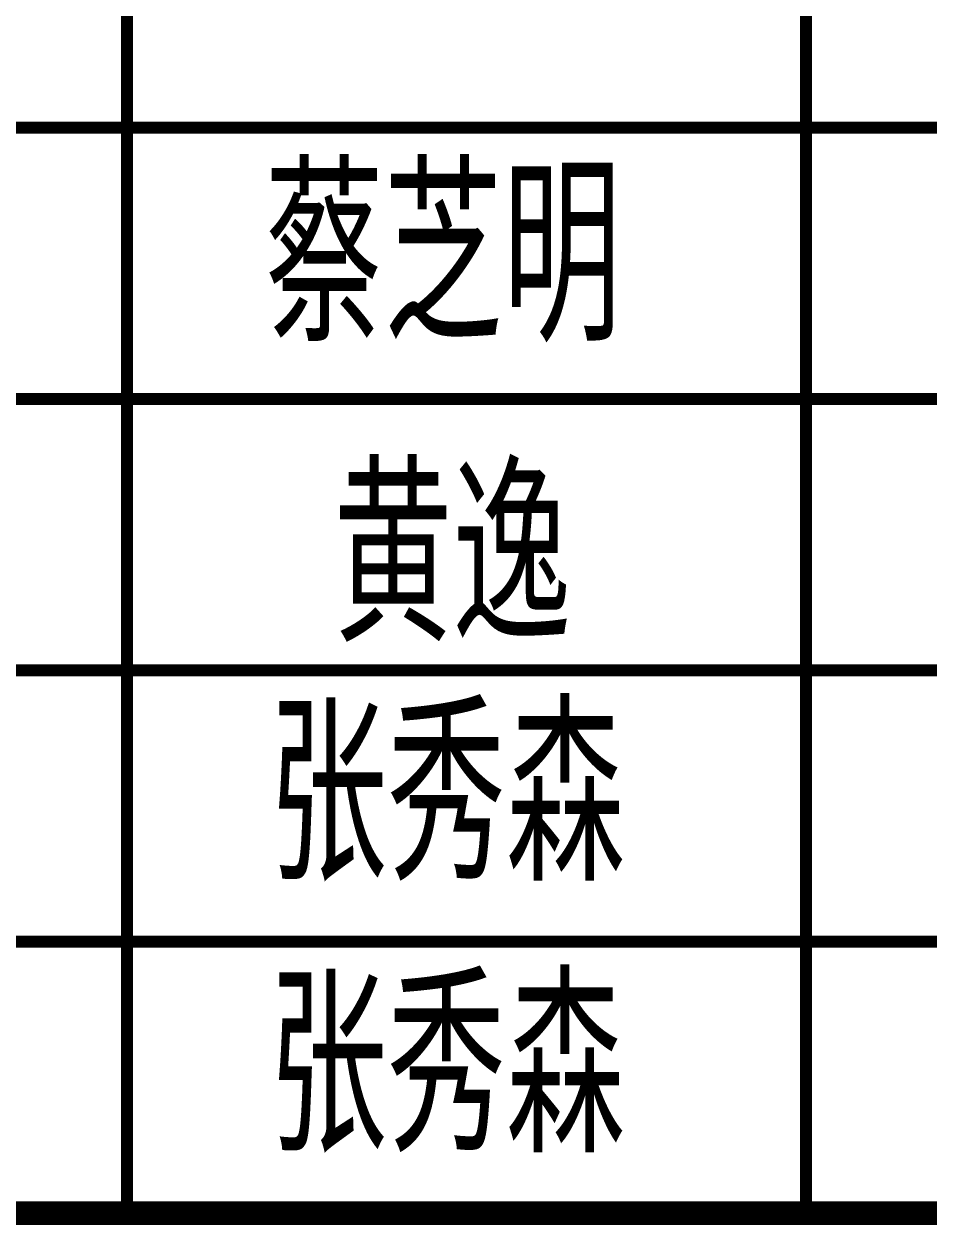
# Model space of a CAD drawing. Extents: x 609585 to 758557, y 501145 to 763045.
# Drawn here: x 752758 to 755424, y 586310 to 589850 of the extents above; entities that cross this region are included whole.
import ezdxf

# ---------------------------------------------------------------- set-up
doc = ezdxf.new("R2010")
doc.units = 0
doc.header["$LTSCALE"] = 1000
doc.header["$MEASUREMENT"] = 0
doc.layers.add('图框', color=140, linetype='Continuous')
doc.layers.add('图签文字', color=147, linetype='Continuous')
doc.styles.add('建筑图签-2', font='TXT.shx', dxfattribs={"width": 0.5, "bigfont": 'HZTXT.shx'})

msp = doc.modelspace()

# ---------------------------------------------------------------- linework, layer by layer
at = {"layer": '图框'}
for points, const_width in [([(753061.4, 586345), (753061.9, 592745)], 35), ([(755061.9, 586345), (755061.9, 592745)], 35), ([(750561.9, 589545), (757561.9, 589545)], 35), ([(750561.9, 588745), (757561.9, 588745)], 35), ([(750561.9, 587945), (757561.9, 587945)], 35), ([(750561.9, 587145), (757561.9, 587145)], 35), ([(750561.9, 586345), (757561.9, 586345)], 70)]:
    msp.add_lwpolyline(points, dxfattribs=dict(at, const_width=const_width))

# ---------------------------------------------------------------- texts
at = {"layer": '图签文字', "color": 1, "style": '建筑图签-2', "width": 0.7}
for s, p in [('蔡芝明', (753468.1, 588915.6)), ('黄逸', (753670.1, 588030.8)), ('张秀森', (753478.2, 587325.1)), ('张秀森', (753478.2, 586525.1))]:
    msp.add_text(s, height=500, dxfattribs=at).set_placement(p)

doc.saveas('drawing.dxf')
